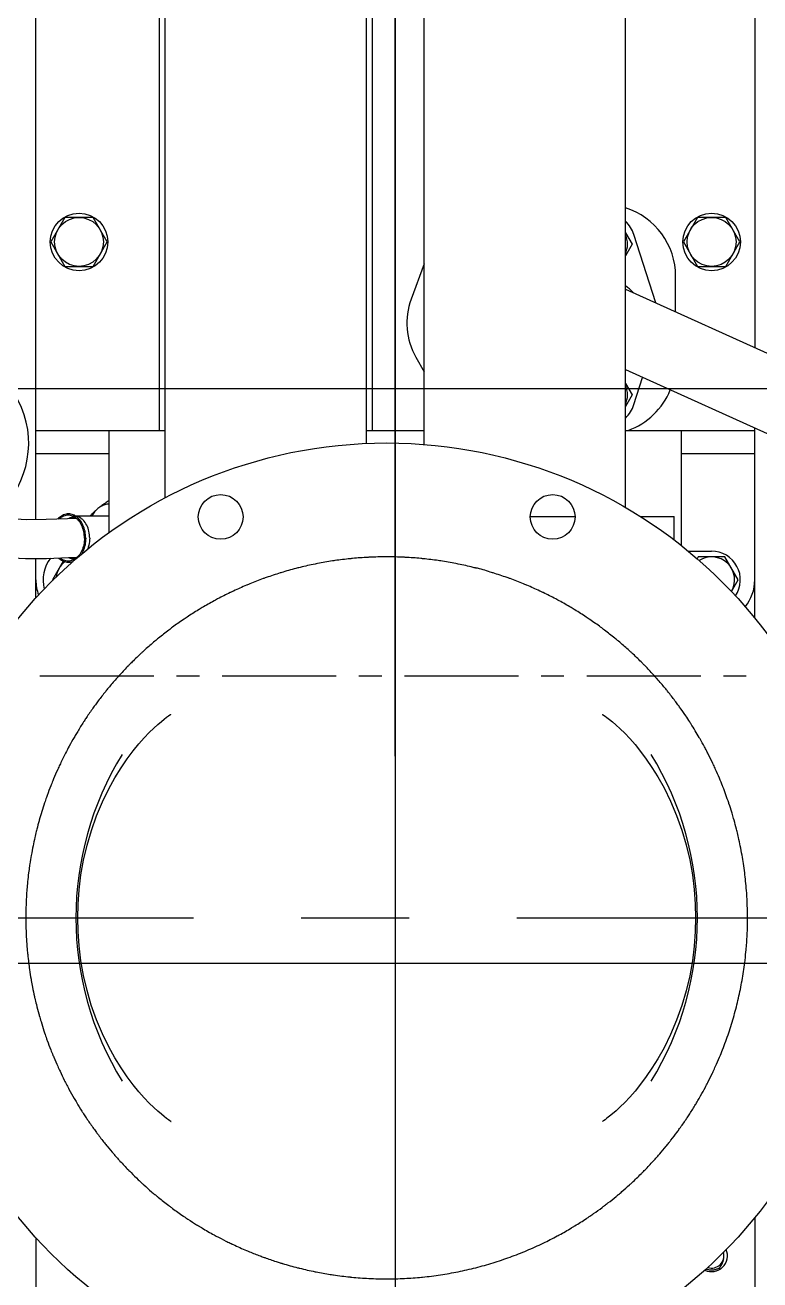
# Model space of a CAD drawing. Header units: millimetres. Extents: x 156850 to 204135, y 56350 to 74150.
# Drawn here: x 174671.2 to 174926.8, y 61372.1 to 61808.4 of the extents above; entities that cross this region are included whole.
import ezdxf

# ---------------------------------------------------------------- set-up
doc = ezdxf.new("R2010")
doc.units = ezdxf.units.MM
doc.header["$LTSCALE"] = 150
doc.linetypes.add('X-2F-PLAN$0$CENTER', pattern=[2, 1.25, -0.25, 0.25, -0.25])
doc.layers.add('-----33 Equipment', color=5, linetype='Continuous')

# ---------------------------------------------------------------- blocks, each defined once
blk = doc.blocks.new('X-2F-PLAN$0$A$C73FA2420')
at = {"color": 0, "linetype": 'X-2F-PLAN$0$CENTER'}
blk.add_line((1743.73, 1095.97), (1743.73, 580.58), dxfattribs=at)
at = {"color": 0, "linetype": 'Continuous'}
for p, q in [((1632.49, 963.28), (1600.81, 963.28)), ((1854.98, 963.28), (1868.68, 963.28)), ((1882.18, 963.28), (2273.39, 963.28)), ((1905.23, 963.28), (1905.23, 937.78)), ((1913.23, 963.28), (1913.23, 918.28)), ((1861.23, 957.52), (1861.06, 957.42)), ((1867.75, 953.75), (1861.23, 957.52)), ((1868.7, 959.55), (1868.99, 951.78)), ((1978.73, 958.09), (1970.23, 953.19)), ((1987.23, 953.19), (1978.73, 958.09)), ((1868.99, 951.78), (1869.06, 949.04)), ((1882.56, 949.21), (1882.48, 952.29)), ((1970.23, 953.19), (1970.23, 943.37)), ((1987.23, 943.37), (1987.23, 953.19)), ((1883.89, 950.34), (1883.2, 948.58)), ((1883.48, 949.3), (1883.48, 938.55)), ((1970.23, 943.37), (1978.73, 938.46)), ((1978.73, 938.46), (1987.23, 943.37)), ((1877.65, 937.78), (1913.23, 937.78)), ((1889.73, 918.28), (2164.73, 918.28)), ((1913.23, 920.28), (2168.73, 920.28)), ((1908.67, 848.28), (2164.73, 848.28)), ((1913.23, 848.28), (1913.23, 828.28)), ((2168.73, 846.28), (1913.23, 846.28)), ((1938.66, 831.15), (1933.62, 828.28)), ((1971.08, 828.28), (1958.86, 832.8)), ((1908.28, 828.28), (2217.73, 828.28)), ((1883.23, 791.32), (1883.23, 775.78)), ((1886.43, 758.28), (2217.73, 758.28)), ((1934.36, 758.28), (1901.56, 685.68)), ((1913.23, 758.28), (1913.23, 713.28)), ((1925.53, 755.96), (1921.52, 758.28)), ((1922.18, 755.3), (1931.64, 752.27)), ((1962.34, 758.28), (1924.8, 675.18)), ((1929.54, 758.28), (1925.53, 755.96)), ((1957.55, 747.69), (1981.29, 755.3)), ((1977.93, 755.96), (1973.92, 758.28)), ((1981.94, 758.28), (1977.93, 755.96)), ((1883.23, 753.04), (1883.23, 741.28)), ((1913.23, 753.28), (1913.23, 733.28)), ((1879.52, 747.4), (1879.73, 747.52)), ((1879.73, 747.52), (1879.73, 747.7)), ((1873.1, 738.78), (1913.23, 738.78)), ((1875.08, 741.28), (1883.23, 741.28)), ((1905.23, 738.78), (1905.23, 713.28)), ((1954.43, 740.78), (1966.73, 740.78)), ((1978.73, 738.09), (1970.23, 733.19)), ((1987.23, 733.19), (1978.73, 738.09)), ((1869.23, 732.9), (1868.55, 733.29)), ((1871.23, 736.42), (1871.23, 728.28)), ((1970.23, 733.19), (1970.23, 723.37)), ((1987.23, 723.37), (1987.23, 733.19)), ((1869.23, 723.66), (1869.23, 732.9)), ((1621.53, 725.44), (1622.12, 725.44)), ((1857.2, 721.37), (1861.23, 719.04)), ((1861.23, 719.04), (1869.23, 723.66)), ((1970.23, 723.37), (1978.73, 718.46)), ((1978.73, 718.46), (1987.23, 723.37)), ((1639.51, 713.28), (1508.68, 713.28)), ((1847.95, 713.28), (1914.03, 713.28)), ((2195.08, 713.28), (1942.01, 713.28))]:
    blk.add_line(p, q, dxfattribs=at)
at = {"color": 0, "linetype": 'X-2F-PLAN$0$CENTER', "ltscale": 6}
blk.add_line((0, 838.28), (3617.46, 838.28), dxfattribs=at)
at = {"color": 0, "linetype": 'Continuous'}
for points in [[(1869.01, 973.47), (1868.65, 966.88), (1868.7, 959.55)], [(1882.48, 952.29), (1882.21, 959.67), (1882.15, 966.38), (1882.45, 972.21)], [(1672.95, 916.32), (1672.93, 916.29), (1672.99, 916.38), (1673.18, 916.68), (1673.51, 917.16), (1673.99, 917.81), (1674.63, 918.64), (1675.45, 919.65), (1676.5, 920.86), (1677.78, 922.27), (1679.33, 923.85), (1681.16, 925.59), (1683.28, 927.47), (1685.71, 929.45), (1688.46, 931.52), (1691.56, 933.64), (1695.03, 935.78), (1698.93, 937.94), (1703.38, 940.11), (1708.32, 942.19), (1713.4, 944), (1718.51, 945.49), (1723.67, 946.7), (1728.84, 947.63), (1733.96, 948.26), (1739, 948.63), (1743.73, 948.75)], [(1743.73, 948.75), (1748.48, 948.63), (1753.52, 948.26), (1758.64, 947.62), (1763.81, 946.7), (1768.97, 945.49), (1774.08, 943.99), (1779.16, 942.19), (1784.1, 940.11), (1788.55, 937.94), (1792.45, 935.78), (1795.91, 933.63), (1799.01, 931.51), (1801.77, 929.45), (1804.19, 927.46), (1806.31, 925.59), (1808.14, 923.85), (1809.69, 922.27), (1810.97, 920.86), (1812.02, 919.65), (1812.84, 918.64), (1813.48, 917.81), (1813.95, 917.15), (1814.29, 916.68), (1814.48, 916.38), (1814.52, 916.32)], [(1743.73, 733.83), (1738.99, 733.94), (1733.92, 734.31), (1728.77, 734.96), (1723.57, 735.89), (1718.39, 737.11), (1713.25, 738.62), (1708.15, 740.45), (1703.14, 742.57), (1698.58, 744.82), (1694.72, 746.97), (1691.44, 749.02), (1688.53, 751), (1685.9, 752.97), (1683.51, 754.91), (1681.4, 756.76), (1679.56, 758.5), (1677.98, 760.1), (1676.66, 761.52), (1675.59, 762.76), (1674.73, 763.81), (1674.06, 764.67), (1673.56, 765.35), (1673.22, 765.85), (1673.01, 766.16), (1672.95, 766.25)], [(1814.53, 766.27), (1814.54, 766.28), (1814.46, 766.17), (1814.25, 765.85), (1813.9, 765.35), (1813.41, 764.67), (1812.74, 763.81), (1811.88, 762.76), (1810.8, 761.53), (1809.49, 760.1), (1807.91, 758.51), (1806.07, 756.77), (1803.96, 754.91), (1801.58, 752.98), (1798.94, 751.01), (1796.03, 749.02), (1792.75, 746.98), (1788.9, 744.82), (1784.34, 742.58), (1779.34, 740.45), (1774.23, 738.63), (1769.09, 737.11), (1763.91, 735.89), (1758.72, 734.96), (1753.56, 734.32), (1748.49, 733.94), (1743.73, 733.83)]]:
    blk.add_lwpolyline(points, dxfattribs=at)
for centre, radius in [((1743.73, 841.29), 165.1), ((1978.73, 948.28), 10), ((1978.73, 948.28), 8.5), ((1883.12, 899.02), 7.78), ((1883.12, 783.55), 7.78), ((1978.73, 728.28), 10), ((1978.73, 728.28), 8.5)]:
    blk.add_circle(centre, radius, dxfattribs=at)
for centre, radius, start, end in [((1908.73, 998.28), 32.5, 218.6923, 80.1725), ((1861.23, 948.28), 15, 90, 110.4832), ((1861.23, 948.28), 12.5, 52.9281, 104.7266), ((1861.23, 948.28), 8, 38.0077, 82.8792), ((1743.73, 841.29), 108.1, 58.3015, 121.7), ((1950.53, 810.29), 24, 69.6954, 119.6497), ((1936.73, 765.78), 25, 199.8727, 247.8001), ((1925.53, 765.78), 11, 223.2263, 252.2212), ((1925.53, 765.78), 8.25, 245.39, 294.61), ((1951.73, 765.78), 13.9, 312.6461, 327.2863), ((1966.73, 765.78), 25, 270, 342.5402), ((1977.93, 765.78), 8.25, 245.39, 294.61), ((1977.93, 765.78), 11, 287.7788, 316.7737), ((1743.73, 841.29), 108.1, 238.3, 301.6999), ((1626.23, 728.28), 5.5, 155.0089, 292.9853), ((1626.23, 728.28), 4.26, 162.1652, 285.5819), ((1861.23, 728.28), 8, 239.7392, 32.6947), ((1861.23, 728.28), 10, 236.2551, 0), ((1861.23, 728.28), 15, 231.2956, 270)]:
    blk.add_arc(centre, radius, start, end, dxfattribs=at)
for points, start_tangent, end_tangent in [([(1719.64, 964.46), (1716.36, 963.77)], (-0.981406, -0.191942), (-0.975922, -0.218121)), ([(1722.42, 964.97), (1721.94, 964.89), (1719.64, 964.46)], (-0.985479, -0.169799), (-0.981406, -0.191942)), ([(1725.73, 965.49), (1722.42, 964.97)], (-0.989658, -0.143448), (-0.985479, -0.169799)), ([(1730.98, 966.14), (1728.13, 965.82), (1725.73, 965.49)], (-0.994824, -0.101611), (-0.989658, -0.143448)), ([(1731.71, 966.21), (1730.98, 966.14)], (-0.995399, -0.095816), (-0.994824, -0.101611)), ([(1734.69, 966.47), (1734.35, 966.44), (1731.71, 966.21)], (-0.997401, -0.072051), (-0.995399, -0.095816)), ([(1738.02, 966.66), (1734.69, 966.47)], (-0.998963, -0.045537), (-0.997401, -0.072051)), ([(1743.27, 966.79), (1740.6, 966.75), (1738.02, 966.66)], (-0.999993, -0.003658), (-0.998963, -0.045537)), ([(1744.03, 966.79), (1743.27, 966.79)], (-0.999997, 0.002325), (-0.999993, -0.003658)), ([(1749.43, 966.66), (1746.86, 966.75), (1744.03, 966.79)], (-0.998969, 0.045395), (-0.999997, 0.002325)), ([(1750.19, 966.63), (1749.43, 966.66)], (-0.998676, 0.051445), (-0.998969, 0.045395)), ([(1755.57, 966.23), (1753.11, 966.44), (1750.19, 966.63)], (-0.99554, 0.094341), (-0.998676, 0.051445)), ([(1756.34, 966.16), (1755.57, 966.23)], (-0.994943, 0.10044), (-0.99554, 0.094341)), ([(1761.69, 965.5), (1759.34, 965.82), (1756.34, 966.16)], (-0.989714, 0.143063), (-0.994943, 0.10044)), ([(1762.46, 965.39), (1761.69, 965.5)], (-0.988808, 0.149192), (-0.989714, 0.143063)), ([(1765.47, 964.89), (1762.46, 965.39)], (-0.984882, 0.173227), (-0.988808, 0.149192)), ([(1768.72, 964.28), (1765.47, 964.89)], (-0.979981, 0.199089), (-0.984882, 0.173227)), ([(1773.78, 963.14), (1771.66, 963.65), (1768.72, 964.28)], (-0.97093, 0.239365), (-0.979981, 0.199089)), ([(1704.44, 960.48), (1703.76, 960.26), (1701.68, 959.54)], (-0.949728, -0.313076), (-0.942188, -0.335084)), ([(1707.66, 961.5), (1704.44, 960.48)], (-0.957805, -0.28742), (-0.949728, -0.313076)), ([(1710.36, 962.27), (1709.74, 962.1), (1707.66, 961.5)], (-0.963996, -0.265918), (-0.957805, -0.28742)), ([(1713.62, 963.12), (1710.36, 962.27)], (-0.97078, -0.239971), (-0.963996, -0.265918)), ([(1716.36, 963.77), (1715.81, 963.65), (1713.62, 963.12)], (-0.975922, -0.218121), (-0.97078, -0.239971)), ([(1774.54, 962.95), (1773.78, 963.14)], (-0.969398, 0.245496), (-0.97093, 0.239365)), ([(1777.52, 962.16), (1774.54, 962.95)], (-0.963081, 0.269212), (-0.969398, 0.245496)), ([(1780.68, 961.23), (1777.73, 962.1), (1777.52, 962.16)], (-0.955685, 0.294393), (-0.963081, 0.269212)), ([(1785.57, 959.61), (1783.71, 960.26), (1780.68, 961.23)], (-0.942796, 0.333371), (-0.955685, 0.294393)), ([(1695.31, 957.07), (1692.12, 955.69), (1690.38, 954.88)], (-0.922574, -0.385819), (-0.905126, -0.425143)), ([(1695.92, 957.33), (1695.31, 957.07)], (-0.924588, -0.380968), (-0.922574, -0.385819)), ([(1701.05, 959.31), (1697.88, 958.12), (1695.92, 957.33)], (-0.940379, -0.340128), (-0.924588, -0.380968)), ([(1701.68, 959.54), (1701.05, 959.31)], (-0.942188, -0.335084), (-0.940379, -0.340128)), ([(1786.33, 959.34), (1785.57, 959.61)], (-0.940632, 0.339428), (-0.942796, 0.333371)), ([(1791.33, 957.42), (1789.59, 958.12), (1786.33, 959.34)], (-0.925303, 0.37923), (-0.940632, 0.339428)), ([(1792.08, 957.11), (1791.33, 957.42)], (-0.922825, 0.385219), (-0.925303, 0.37923)), ([(1796.97, 954.94), (1795.35, 955.69), (1792.08, 957.11)], (-0.90558, 0.424176), (-0.922825, 0.385219)), ([(1883.89, 950.34), (1884.11, 951.09), (1884.11, 952.79), (1883.43, 954.43), (1882.38, 955.65)], (0.366668, 0.930352), (-0.744186, 0.667972)), ([(1684.21, 951.78), (1680.98, 949.98), (1679.48, 949.09)], (-0.880363, -0.474301), (-0.858985, -0.512)), ([(1684.76, 952.07), (1684.21, 951.78)], (-0.882737, -0.469868), (-0.880363, -0.474301)), ([(1687.31, 953.39), (1686.48, 952.97), (1684.76, 952.07)], (-0.893241, -0.449578), (-0.882737, -0.469868)), ([(1690.38, 954.88), (1687.31, 953.39)], (-0.905126, -0.425143), (-0.893241, -0.449578)), ([(1797.71, 954.59), (1796.97, 954.94)], (-0.902791, 0.43008), (-0.90558, 0.424176)), ([(1800.52, 953.21), (1797.71, 954.59)], (-0.891799, 0.452431), (-0.902791, 0.43008)), ([(1803.42, 951.69), (1800.99, 952.97), (1800.52, 953.21)], (-0.879681, 0.475564), (-0.891799, 0.452431)), ([(1807.85, 949.18), (1806.49, 949.98), (1803.42, 951.69)], (-0.859638, 0.510903), (-0.879681, 0.475564)), ([(1867.54, 950.44), (1867.35, 951.09), (1867.35, 952.79), (1868.03, 954.43), (1868.81, 955.38)], (-0.345284, 0.938498), (0.705188, 0.70902)), ([(1868.04, 950.52), (1867.83, 951.23), (1867.83, 952.84), (1868.47, 954.38), (1868.83, 954.86)], (-0.366668, 0.930352), (0.633698, 0.773581)), ([(1868.49, 950.09), (1868.84, 951.68), (1868.91, 951.83)], (0, 1), (0.451955, 0.892041)), ([(1868.91, 951.83), (1868.95, 951.89)], (0.451955, 0.892041), (0.468416, 0.883508)), ([(1883.42, 950.52), (1883.64, 951.23), (1883.64, 952.84), (1883, 954.38), (1882.43, 955.11)], (0.366668, 0.930352), (-0.676394, 0.73654)), ([(1882.98, 950.09), (1882.63, 951.68), (1882.52, 951.88)], (0, 1), (-0.465841, 0.884868)), ([(1676.55, 947.29), (1675.64, 946.71), (1674.18, 945.75)], (-0.844635, -0.535343), (-0.832361, -0.554233)), ([(1679.48, 949.09), (1676.55, 947.29)], (-0.858985, -0.512), (-0.844635, -0.535343)), ([(1808.57, 948.75), (1807.85, 949.18)], (-0.856239, 0.51658), (-0.859638, 0.510903)), ([(1813.07, 945.9), (1811.83, 946.71), (1808.57, 948.75)], (-0.83353, 0.552474), (-0.856239, 0.51658)), ([(1868.57, 949.55), (1868.47, 949.69), (1868.04, 950.52)], (-0.569891, 0.82172), (-0.366668, 0.930352)), ([(1868.53, 949.55), (1868.49, 950.09)], (-0.150621, 0.988592), (0, 1)), ([(1875.73, 946.39), (1873.48, 946.62), (1871.42, 947.29), (1869.7, 948.34), (1868.57, 949.55)], (-1, 0), (-0.569891, 0.82172)), ([(1875.73, 945.96), (1873.35, 946.2), (1871.16, 946.91), (1870.02, 947.53)], (-1, 0), (-0.839635, 0.54315)), ([(1875.73, 945.96), (1878.12, 946.2), (1880.31, 946.91), (1882.13, 948.02), (1883.43, 949.46), (1883.89, 950.34)], (1, 0), (0.366668, 0.930352)), ([(1875.73, 946.39), (1877.98, 946.62), (1880.05, 947.29), (1881.77, 948.34), (1882.9, 949.55)], (1, 0), (0.569891, 0.82172)), ([(1875.73, 944.57), (1878.13, 944.84), (1880.29, 945.61), (1882, 946.83), (1882.67, 947.6)], (1, 0), (0.576383, 0.81718)), ([(1882.67, 947.6), (1883.1, 948.35), (1883.2, 948.58)], (0.576383, 0.81718), (0.363736, 0.931502)), ([(1882.9, 949.55), (1883, 949.69), (1883.42, 950.52)], (0.569891, 0.82172), (0.366668, 0.930352)), ([(1882.94, 949.55), (1882.98, 950.09)], (0.150621, 0.988592), (0, 1)), ([(1673.68, 945.42), (1670.47, 943.19), (1669.13, 942.21)], (-0.829699, -0.55821), (-0.804126, -0.594459)), ([(1674.18, 945.75), (1673.68, 945.42)], (-0.832361, -0.554233), (-0.829699, -0.55821)), ([(1813.77, 945.44), (1813.07, 945.9)], (-0.829834, 0.55801), (-0.83353, 0.552474)), ([(1818.12, 942.37), (1817, 943.19), (1813.77, 945.44)], (-0.805412, 0.592716), (-0.829834, 0.55801)), ([(1818.8, 941.87), (1818.12, 942.37)], (-0.801428, 0.598092), (-0.805412, 0.592716)), ([(1875.73, 944.57), (1873.34, 944.84), (1871.83, 945.32)], (-1, 0), (-0.924116, 0.382111)), ([(1886.05, 941.69), (1885.2, 942.68), (1884.36, 943.57), (1883.5, 944.38), (1883.48, 944.4)], (-0.632456, 0.774597), (-0.742633, 0.669699)), ([(1886.04, 941.7), (1884.85, 942.9), (1883.49, 943.87)], (-0.632456, 0.774597), (-0.854953, 0.518706)), ([(1664.32, 938.47), (1661.65, 936.22)], (-0.774356, -0.63275), (-0.756439, -0.654064)), ([(1668.66, 941.86), (1665.48, 939.41), (1664.32, 938.47)], (-0.801349, -0.598197), (-0.774356, -0.63275)), ([(1669.13, 942.21), (1668.66, 941.86)], (-0.804126, -0.594459), (-0.801349, -0.598197)), ([(1822.99, 938.6), (1821.98, 939.41), (1818.8, 941.87)], (-0.775352, 0.63153), (-0.801428, 0.598092)), ([(1823.65, 938.06), (1822.99, 938.6)], (-0.771087, 0.63673), (-0.775352, 0.63153)), ([(1827.67, 934.59), (1826.78, 935.39), (1823.65, 938.06)], (-0.743421, 0.668823), (-0.771087, 0.63673)), ([(1883.48, 938.55), (1883.41, 937.77)], (0, -1), (-0.167743, -0.985831)), ([(1887.63, 937.78), (1887.46, 938.95), (1886.92, 940.37), (1886.04, 941.7)], (-0.049717, 0.998763), (-0.632456, 0.774597)), ([(1888.83, 937.78), (1888.59, 938.15), (1887.73, 939.43), (1886.89, 940.61), (1886.05, 941.69)], (-0.537087, 0.843527), (-0.632456, 0.774597)), ([(1659.17, 934.03), (1656.1, 931.13), (1655.16, 930.2)], (-0.738954, -0.673756), (-0.708454, -0.705757)), ([(1659.58, 934.4), (1659.17, 934.03)], (-0.7419, -0.670511), (-0.738954, -0.673756)), ([(1661.65, 936.22), (1660.69, 935.39), (1659.58, 934.4)], (-0.756439, -0.654064), (-0.7419, -0.670511)), ([(1828.3, 934.02), (1827.67, 934.59)], (-0.738886, 0.67383), (-0.743421, 0.668823)), ([(1832.15, 930.36), (1831.37, 931.13), (1828.3, 934.02)], (-0.709698, 0.704506), (-0.738886, 0.67383)), ([(1655.16, 930.2), (1652.68, 927.67)], (-0.708454, -0.705757), (-0.688245, -0.725478)), ([(1832.75, 929.76), (1832.15, 930.36)], (-0.704903, 0.709304), (-0.709698, 0.704506)), ([(1836.42, 925.91), (1835.74, 926.65), (1832.75, 929.76)], (-0.674262, 0.738492), (-0.704903, 0.709304)), ([(1650.89, 925.74), (1648.53, 923.06)], (-0.672891, -0.739742), (-0.651557, -0.7586)), ([(1652.68, 927.67), (1651.73, 926.65), (1650.89, 925.74)], (-0.688245, -0.725478), (-0.672891, -0.739742)), ([(1836.99, 925.28), (1836.42, 925.91)], (-0.669219, 0.743065), (-0.674262, 0.738492)), ([(1840.46, 921.26), (1839.88, 921.96), (1836.99, 925.28)], (-0.6372, 0.770698), (-0.669219, 0.743065)), ([(1646.5, 920.64), (1643.69, 917.07), (1643.01, 916.17)], (-0.632292, -0.77473), (-0.596622, -0.802523)), ([(1646.81, 921.02), (1646.5, 920.64)], (-0.635333, -0.772239), (-0.632292, -0.77473)), ([(1648.53, 923.06), (1647.59, 921.96), (1646.81, 921.02)], (-0.651557, -0.7586), (-0.635333, -0.772239)), ([(1841, 920.6), (1840.46, 921.26)], (-0.631922, 0.775032), (-0.6372, 0.770698)), ([(1844.27, 916.41), (1843.78, 917.07), (1841, 920.6)], (-0.5986, 0.801048), (-0.631922, 0.775032)), ([(1643.01, 916.17), (1642.73, 915.79)], (-0.596622, -0.802523), (-0.593593, -0.804765)), ([(1844.78, 915.72), (1844.27, 916.41)], (-0.5931, 0.805129), (-0.5986, 0.801048)), ([(1642.73, 915.79), (1640.04, 911.99), (1639.48, 911.17)], (-0.593593, -0.804765), (-0.556795, -0.83065)), ([(1847.84, 911.39), (1847.43, 911.99), (1844.78, 915.72)], (-0.558556, 0.829467), (-0.5931, 0.805129)), ([(1637.47, 908.07), (1636.64, 906.73), (1636.15, 905.92)], (-0.532109, -0.846676), (-0.514971, -0.857207)), ([(1639.48, 911.17), (1637.47, 908.07)], (-0.556795, -0.83065), (-0.532109, -0.846676)), ([(1848.31, 910.67), (1847.84, 911.39)], (-0.552849, 0.833282), (-0.558556, 0.829467)), ([(1851.15, 906.19), (1850.83, 906.73), (1848.31, 910.67)], (-0.517163, 0.855887), (-0.552849, 0.833282)), ([(1635.93, 905.55), (1633.51, 901.31), (1633.12, 900.59)], (-0.512034, -0.858965), (-0.472506, -0.881328)), ([(1636.15, 905.92), (1635.93, 905.55)], (-0.514971, -0.857207), (-0.512034, -0.858965)), ([(1851.6, 905.45), (1851.15, 906.19)], (-0.511264, 0.859424), (-0.517163, 0.855887)), ([(1854.21, 900.84), (1853.95, 901.31), (1851.6, 905.45)], (-0.474523, 0.880243), (-0.511264, 0.859424)), ([(1633.12, 900.59), (1631.37, 897.2)], (-0.472506, -0.881328), (-0.44549, -0.895287)), ([(1854.62, 900.08), (1854.21, 900.84)], (-0.468447, 0.883492), (-0.474523, 0.880243)), ([(1857, 895.35), (1856.81, 895.74), (1854.62, 900.08)], (-0.430736, 0.902478), (-0.468447, 0.883492)), ([(1630.16, 894.7), (1628.08, 890.04), (1627.83, 889.44)], (-0.425588, -0.904917), (-0.383645, -0.923481)), ([(1630.33, 895.05), (1630.16, 894.7)], (-0.428347, -0.903615), (-0.425588, -0.904917)), ([(1631.37, 897.2), (1630.66, 895.74), (1630.33, 895.05)], (-0.44549, -0.895287), (-0.428347, -0.903615)), ([(1857.37, 894.56), (1857, 895.35)], (-0.424501, 0.905428), (-0.430736, 0.902478)), ([(1859.52, 889.72), (1859.38, 890.04), (1857.37, 894.56)], (-0.38591, 0.922537), (-0.424501, 0.905428)), ([(1626.36, 885.71), (1625.8, 884.21), (1625.61, 883.68)], (-0.353989, -0.935249), (-0.337768, -0.941229)), ([(1627.83, 889.44), (1626.36, 885.71)], (-0.383645, -0.923481), (-0.353989, -0.935249)), ([(1859.85, 888.92), (1859.52, 889.72)], (-0.379532, 0.925179), (-0.38591, 0.922537)), ([(1861.75, 883.98), (1861.67, 884.21), (1859.85, 888.92)], (-0.340151, 0.940371), (-0.379532, 0.925179)), ([(1625.61, 883.68), (1624.27, 879.76)], (-0.337768, -0.941229), (-0.306528, -0.951862)), ([(1862.05, 883.16), (1861.75, 883.98)], (-0.333648, 0.942698), (-0.340151, 0.940371)), ([(1863.71, 878.13), (1863.66, 878.28), (1862.05, 883.16)], (-0.293571, 0.955937), (-0.333648, 0.942698)), ([(1623.57, 877.51), (1622.11, 872.26), (1622.01, 871.85)], (-0.288591, -0.957452), (-0.243558, -0.969886)), ([(1623.66, 877.8), (1623.57, 877.51)], (-0.290922, -0.956747), (-0.288591, -0.957452)), ([(1624.27, 879.76), (1623.81, 878.28), (1623.66, 877.8)], (-0.306528, -0.951862), (-0.290922, -0.956747)), ([(1863.96, 877.3), (1863.71, 878.13)], (-0.286962, 0.957942), (-0.293571, 0.955937)), ([(1865.37, 872.2), (1863.96, 877.3)], (-0.246281, 0.969199), (-0.286962, 0.957942)), ([(1621.94, 871.59), (1620.72, 866.16), (1620.66, 865.85)], (-0.24141, -0.970423), (-0.195687, -0.980666)), ([(1622.01, 871.85), (1621.94, 871.59)], (-0.243558, -0.969886), (-0.24141, -0.970423)), ([(1865.58, 871.36), (1865.37, 872.2)], (-0.239582, 0.970876), (-0.246281, 0.969199)), ([(1866.74, 866.19), (1865.58, 871.36)], (-0.198397, 0.980122), (-0.239582, 0.970876)), ([(1620.66, 865.85), (1619.77, 860.9)], (-0.195687, -0.980666), (-0.156285, -0.987712)), ([(1866.91, 865.34), (1866.74, 866.19)], (-0.191634, 0.981466), (-0.198397, 0.980122)), ([(1867.82, 860.12), (1866.91, 865.34)], (-0.150026, 0.988682), (-0.191634, 0.981466)), ([(1619.6, 859.76), (1618.88, 854.02)], (-0.147225, -0.989103), (-0.101468, -0.994839)), ([(1619.77, 860.9), (1619.63, 859.99), (1619.6, 859.76)], (-0.156285, -0.987712), (-0.147225, -0.989103)), ([(1867.94, 859.26), (1867.84, 859.99), (1867.82, 860.12)], (-0.143198, 0.989694), (-0.150026, 0.988682)), ([(1868.59, 853.99), (1867.94, 859.26)], (-0.101211, 0.994865), (-0.143198, 0.989694)), ([(1618.82, 853.45), (1618.38, 847.51)], (-0.09691, -0.995293), (-0.049572, -0.998771)), ([(1618.84, 853.64), (1618.82, 853.45)], (-0.098396, -0.995147), (-0.09691, -0.995293)), ([(1618.88, 854.02), (1618.85, 853.78), (1618.84, 853.64)], (-0.101468, -0.994839), (-0.098396, -0.995147)), ([(1868.68, 853.16), (1868.61, 853.78), (1868.59, 853.99)], (-0.094598, 0.995516), (-0.101211, 0.994865)), ([(1869.07, 847.82), (1868.68, 853.16)], (-0.052074, 0.998643), (-0.094598, 0.995516)), ([(1618.37, 847.33), (1618.23, 841.38)], (-0.048141, -0.998841), (-0.000722, -1)), ([(1618.38, 847.51), (1618.37, 847.33)], (-0.049572, -0.998771), (-0.048141, -0.998841)), ([(1869.1, 847.12), (1869.08, 847.54), (1869.07, 847.82)], (-0.046471, 0.99892), (-0.052074, 0.998643)), ([(1869.24, 841.53), (1869.1, 847.12)], (-0.001917, 0.999998), (-0.046471, 0.99892)), ([(1618.23, 841.38), (1618.23, 841.29)], (-0.000722, -1), (0, -1)), ([(1618.23, 841.29), (1618.38, 835.07)], (0, -1), (0.049566, -0.998771)), ([(1869.1, 835.46), (1869.24, 841.05)], (0.046444, 0.998921), (0.00187, 0.999998)), ([(1869.24, 841.29), (1869.24, 841.53)], (0, 1), (-0.001917, 0.999998)), ([(1869.24, 841.05), (1869.24, 841.29)], (0.00187, 0.999998), (0, 1)), ([(1618.38, 835.07), (1618.82, 829.13)], (0.049566, -0.998771), (0.096899, -0.995294)), ([(1868.68, 829.42), (1869.07, 834.76)], (0.094557, 0.995519), (0.052035, 0.998645)), ([(1869.07, 834.76), (1869.08, 835.03), (1869.1, 835.46)], (0.052035, 0.998645), (0.046444, 0.998921)), ([(1618.82, 829.13), (1618.85, 828.79), (1619.63, 822.58), (1620.72, 816.42), (1622.11, 810.32), (1623.81, 804.29), (1625.8, 798.36), (1628.08, 792.54), (1630.66, 786.83), (1633.13, 781.98)], (0.096899, -0.995294), (0.472533, -0.881313)), ([(1868.59, 828.59), (1868.61, 828.79), (1868.68, 829.42)], (0.101146, 0.994872), (0.094557, 0.995519)), ([(1867.95, 823.32), (1868.59, 828.59)], (0.143158, 0.9897), (0.101146, 0.994872)), ([(1866.91, 817.24), (1867.82, 822.47)], (0.191589, 0.981475), (0.149963, 0.988692)), ([(1867.82, 822.47), (1867.84, 822.58), (1867.95, 823.32)], (0.149963, 0.988692), (0.143158, 0.9897)), ([(1865.58, 811.22), (1866.74, 816.39)], (0.239537, 0.970887), (0.198339, 0.980133)), ([(1866.74, 816.39), (1866.91, 817.24)], (0.198339, 0.980133), (0.191589, 0.981475)), ([(1863.96, 805.28), (1865.36, 810.32), (1865.37, 810.38)], (0.286915, 0.957956), (0.246227, 0.969212)), ([(1865.37, 810.38), (1865.58, 811.22)], (0.246227, 0.969212), (0.239537, 0.970887)), ([(1862.05, 799.42), (1863.66, 804.29), (1863.71, 804.45)], (0.333601, 0.942714), (0.29352, 0.955953)), ([(1863.71, 804.45), (1863.96, 805.28)], (0.29352, 0.955953), (0.286915, 0.957956)), ([(1859.85, 793.66), (1861.67, 798.36), (1861.76, 798.6)], (0.379484, 0.925198), (0.340104, 0.940388)), ([(1861.76, 798.6), (1862.05, 799.42)], (0.340104, 0.940388), (0.333601, 0.942714)), ([(1857.37, 788.02), (1859.38, 792.54), (1859.52, 792.86)], (0.424453, 0.90545), (0.385867, 0.922555)), ([(1859.52, 792.86), (1859.85, 793.66)], (0.385867, 0.922555), (0.379484, 0.925198)), ([(1854.62, 782.5), (1856.81, 786.83), (1857, 787.23)], (0.4684, 0.883517), (0.430697, 0.902497)), ([(1857, 787.23), (1857.37, 788.02)], (0.430697, 0.902497), (0.424453, 0.90545)), ([(1633.13, 781.98), (1633.51, 781.26), (1635.93, 777.03)], (0.472533, -0.881313), (0.512003, -0.858983)), ([(1851.6, 777.13), (1853.95, 781.26), (1854.21, 781.74)], (0.511217, 0.859452), (0.474487, 0.880262)), ([(1854.21, 781.74), (1854.62, 782.5)], (0.474487, 0.880262), (0.4684, 0.883517)), ([(1635.93, 777.03), (1636.15, 776.65)], (0.512003, -0.858983), (0.51499, -0.857196)), ([(1636.15, 776.65), (1636.64, 775.84), (1639.2, 771.83)], (0.51499, -0.857196), (0.553444, -0.832886)), ([(1851.15, 776.38), (1851.6, 777.13)], (0.517132, 0.855906), (0.511217, 0.859452)), ([(1848.32, 771.91), (1850.83, 775.84), (1851.15, 776.38)], (0.552803, 0.833312), (0.517132, 0.855906)), ([(1639.2, 771.83), (1639.46, 771.45)], (0.553444, -0.832886), (0.556489, -0.830855)), ([(1639.46, 771.45), (1640.04, 770.59), (1640.92, 769.31)], (0.556489, -0.830855), (0.573513, -0.819196)), ([(1640.92, 769.31), (1643.05, 766.36)], (0.573513, -0.819196), (0.597003, -0.802239)), ([(1844.79, 766.86), (1847.43, 770.59), (1847.84, 771.19)], (0.593055, 0.805162), (0.558528, 0.829486)), ([(1847.84, 771.19), (1848.32, 771.91)], (0.558528, 0.829486), (0.552803, 0.833312)), ([(1643.05, 766.36), (1643.69, 765.51), (1644.61, 764.31)], (0.597003, -0.802239), (0.61335, -0.789811)), ([(1644.61, 764.31), (1646.86, 761.5)], (0.61335, -0.789811), (0.635734, -0.771909)), ([(1841.01, 761.98), (1843.78, 765.51), (1844.27, 766.16)], (0.631878, 0.775068), (0.598575, 0.801067)), ([(1844.27, 766.16), (1844.79, 766.86)], (0.598575, 0.801067), (0.593055, 0.805162)), ([(1646.86, 761.5), (1647.59, 760.61), (1648.54, 759.5)], (0.635734, -0.771909), (0.651652, -0.758518)), ([(1648.54, 759.5), (1650.9, 756.83)], (0.651652, -0.758518), (0.672926, -0.73971)), ([(1837, 757.3), (1839.88, 760.61), (1840.46, 761.32)], (0.669177, 0.743103), (0.637178, 0.770716)), ([(1840.46, 761.32), (1841.01, 761.98)], (0.637178, 0.770716), (0.631878, 0.775068)), ([(1650.9, 756.83), (1651.73, 755.92), (1654.73, 752.8)], (0.672926, -0.73971), (0.705033, -0.709174)), ([(1832.76, 752.82), (1835.74, 755.92), (1836.42, 756.67)], (0.704862, 0.709344), (0.674244, 0.738509)), ([(1836.42, 756.67), (1837, 757.3)], (0.674244, 0.738509), (0.669177, 0.743103)), ([(1654.73, 752.8), (1655.11, 752.42)], (0.705033, -0.709174), (0.708081, -0.706131)), ([(1655.11, 752.42), (1656.1, 751.44), (1659.17, 748.55)], (0.708081, -0.706131), (0.738928, -0.673784)), ([(1828.31, 748.56), (1831.37, 751.44), (1832.15, 752.22)], (0.738848, 0.673873), (0.709682, 0.704522)), ([(1832.15, 752.22), (1832.76, 752.82)], (0.709682, 0.704522), (0.704862, 0.709344)), ([(1659.17, 748.55), (1659.58, 748.17)], (0.738928, -0.673784), (0.741921, -0.670487)), ([(1659.58, 748.17), (1660.69, 747.19), (1661.66, 746.34)], (0.741921, -0.670487), (0.756518, -0.653973)), ([(1661.66, 746.34), (1664.33, 744.1)], (0.756518, -0.653973), (0.774392, -0.632706)), ([(1823.65, 744.52), (1826.78, 747.19), (1827.68, 747.99)], (0.77105, 0.636774), (0.743408, 0.668838)), ([(1827.68, 747.99), (1828.31, 748.56)], (0.743408, 0.668838), (0.738848, 0.673873)), ([(1664.33, 744.1), (1665.48, 743.16), (1666.44, 742.41)], (0.774392, -0.632706), (0.787863, -0.615851)), ([(1666.44, 742.41), (1669.2, 740.31)], (0.787863, -0.615851), (0.804571, -0.593856)), ([(1818.8, 740.71), (1821.98, 743.16), (1823, 743.98)], (0.801393, 0.598138), (0.775341, 0.631543)), ([(1823, 743.98), (1823.65, 744.52)], (0.775341, 0.631543), (0.77105, 0.636774)), ([(1669.2, 740.31), (1670.47, 739.39), (1673.67, 737.16)], (0.804571, -0.593856), (0.829679, -0.558241)), ([(1811.26, 735.5), (1811.83, 735.86), (1813.99, 737.29)], (0.842925, 0.538031), (0.828632, 0.559793)), ([(1813.99, 737.29), (1817, 739.39), (1818.12, 740.21)], (0.828632, 0.559793), (0.805404, 0.592727)), ([(1818.12, 740.21), (1818.8, 740.71)], (0.805404, 0.592727), (0.801393, 0.598138)), ([(1673.67, 737.16), (1674.18, 736.82)], (0.829679, -0.558241), (0.832382, -0.554203)), ([(1674.18, 736.82), (1675.64, 735.86), (1678.86, 733.85)], (0.832382, -0.554203), (0.85604, -0.516909)), ([(1678.86, 733.85), (1679.4, 733.53)], (0.85604, -0.516909), (0.858606, -0.512637)), ([(1679.4, 733.53), (1680.98, 732.6), (1681.87, 732.09)], (0.858606, -0.512637), (0.870057, -0.49295)), ([(1805.97, 732.3), (1806.49, 732.6), (1808.79, 733.96)], (0.868378, 0.495902), (0.85516, 0.518364)), ([(1808.79, 733.96), (1811.26, 735.5)], (0.85516, 0.518364), (0.842925, 0.538031)), ([(1622.12, 725.44), (1621.85, 725.87), (1621.63, 726.32), (1621.46, 726.79), (1621.33, 727.28), (1621.26, 727.78), (1621.23, 728.29), (1621.26, 728.79), (1621.34, 729.29), (1621.47, 729.78), (1621.61, 730.19)], (-0.568466, 0.822707), (0.381561, 0.924344)), ([(1681.87, 732.09), (1684.86, 730.45)], (0.870057, -0.49295), (0.883157, -0.469078)), ([(1684.86, 730.45), (1686.48, 729.6), (1689.69, 728.01)], (0.883157, -0.469078), (0.902538, -0.43061)), ([(1797.72, 727.99), (1800.99, 729.6), (1802.48, 730.38)], (0.902766, 0.430132), (0.883671, 0.468108)), ([(1802.48, 730.38), (1803.22, 730.77)], (0.883671, 0.468108), (0.88055, 0.473953)), ([(1803.22, 730.77), (1805.97, 732.3)], (0.88055, 0.473953), (0.868378, 0.495902)), ([(1625.13, 724.16), (1624.63, 724.26), (1624.13, 724.41), (1623.63, 724.59), (1623.12, 724.83), (1622.62, 725.1), (1622.12, 725.44)], (-0.986329, 0.164786), (-0.812301, 0.583239)), ([(1689.69, 728.01), (1690.28, 727.73)], (0.902538, -0.43061), (0.904773, -0.425895)), ([(1690.28, 727.73), (1692.12, 726.89), (1695.31, 725.5)], (0.904773, -0.425895), (0.922562, -0.385849)), ([(1695.31, 725.5), (1697.88, 724.46), (1703.76, 722.32), (1709.74, 720.47), (1715.81, 718.93), (1721.94, 717.69), (1728.13, 716.76), (1731.87, 716.34)], (0.922562, -0.385849), (0.995524, -0.094512)), ([(1786.55, 723.31), (1789.26, 724.33)], (0.940009, 0.341149), (0.931897, 0.362722)), ([(1789.26, 724.33), (1789.59, 724.46), (1792.3, 725.56)], (0.931897, 0.362722), (0.922094, 0.386966)), ([(1792.3, 725.56), (1795.35, 726.89), (1796.97, 727.63)], (0.922094, 0.386966), (0.905578, 0.424179)), ([(1796.97, 727.63), (1797.72, 727.99)], (0.905578, 0.424179), (0.902766, 0.430132)), ([(1627.38, 724.17), (1627.33, 724.16)], (-0.985055, -0.172239), (-0.986327, -0.164799)), ([(1774.55, 719.63), (1777.73, 720.47), (1779.72, 721.05)], (0.969384, 0.24555), (0.958018, 0.286708)), ([(1779.72, 721.05), (1780.49, 721.29)], (0.958018, 0.286708), (0.956153, 0.292869)), ([(1780.49, 721.29), (1783.45, 722.23)], (0.956153, 0.292869), (0.948618, 0.316422)), ([(1783.45, 722.23), (1783.71, 722.32), (1786.55, 723.31)], (0.948618, 0.316422), (0.940009, 0.341149)), ([(1731.87, 716.34), (1734.35, 716.13), (1737.12, 715.96)], (0.995524, -0.094512), (0.998609, -0.05272)), ([(1737.12, 715.96), (1737.87, 715.92)], (0.998609, -0.05272), (0.998907, -0.046751)), ([(1737.87, 715.92), (1740.6, 715.82), (1740.88, 715.82)], (0.998907, -0.046751), (0.999742, -0.022727)), ([(1740.88, 715.82), (1744.2, 715.78)], (0.999742, -0.022727), (0.999993, 0.003745)), ([(1744.2, 715.78), (1746.86, 715.82), (1747.06, 715.83)], (0.999993, 0.003745), (0.999648, 0.026517)), ([(1747.06, 715.83), (1750.38, 715.96)], (0.999648, 0.026517), (0.998599, 0.052919)), ([(1750.38, 715.96), (1753.11, 716.13), (1753.23, 716.14)], (0.998599, 0.052919), (0.997131, 0.075693)), ([(1753.23, 716.14), (1756.53, 716.44)], (0.997131, 0.075693), (0.994788, 0.101966)), ([(1756.53, 716.44), (1759.38, 716.76)], (0.994788, 0.101966), (0.992197, 0.124683)), ([(1759.38, 716.76), (1762.66, 717.22)], (0.992197, 0.124683), (0.98857, 0.150765)), ([(1762.66, 717.22), (1765.49, 717.68)], (0.98857, 0.150765), (0.984857, 0.173368)), ([(1765.49, 717.68), (1768.73, 718.3)], (0.984857, 0.173368), (0.979959, 0.1992)), ([(1768.73, 718.3), (1771.66, 718.93), (1773.77, 719.43)], (0.979959, 0.1992), (0.970931, 0.239358)), ([(1773.77, 719.43), (1774.55, 719.63)], (0.970931, 0.239358), (0.969384, 0.24555))]:
    blk.add_spline(points, degree=3, dxfattribs=dict(at, start_tangent=start_tangent, end_tangent=end_tangent))
blk = doc.blocks.new('X-2F-PLAN$0$zw$C47F')
at = {"layer": '-----33 Equipment'}
for p, q in [((4625.86, 1136.3), (4625.86, 2236.3)), ((4825.86, 2236.3), (4825.86, 1136.3))]:
    blk.add_line(p, q, dxfattribs=at)
at = {"layer": '-----33 Equipment', "linetype": 'X-2F-PLAN$0$CENTER', "ltscale": 0.211328}
blk.add_line((4725.86, 1136.3), (4725.86, 2236.3), dxfattribs=at)
at = {"layer": '-----33 Equipment', "ltscale": 0.02}
blk.add_line((5339.58, 1686.3), (3861.53, 1686.3), dxfattribs=at)
at = {"layer": '-----33 Equipment'}
blk.add_blockref('X-2F-PLAN$0$A$C73FA2420', (2898.05, 848.02), dxfattribs=at)

msp = doc.modelspace()

# ---------------------------------------------------------------- block references
at = {"layer": '-----33 Equipment', "rotation": 90.00000000000001}
msp.add_blockref('X-2F-PLAN$0$zw$C47F', (176486.3, 56856.22), dxfattribs=at)

doc.saveas('drawing.dxf')
